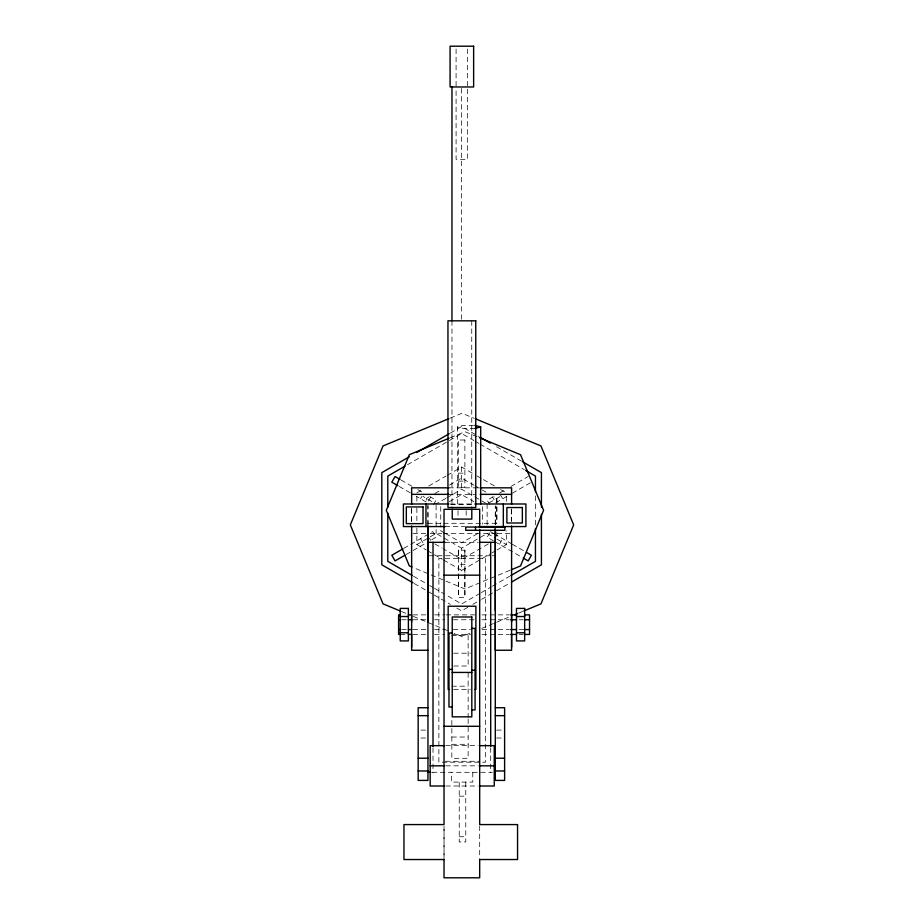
<?xml version="1.0" encoding="UTF-8"?>
<svg xmlns="http://www.w3.org/2000/svg" width="924" height="924" viewBox="0 0 924 924"><rect width="100%" height="100%" fill="white"/><g stroke="black" fill="none" stroke-linecap="round" stroke-linejoin="round"><path stroke-width="0.69" stroke-dasharray="4.62 3.46" d="M411.642 521.621L411.642 508.708M427.951 524.636L427.951 506.052M444.028 858.13L444.028 825.975L444.028 857.668M464.887 550.15L464.887 597.447L458.362 597.447L458.362 550.15L464.887 550.15L464.887 556.329L458.362 556.329L458.362 550.15M443.555 559.979L461.619 570.397L461.619 548.175L487.133 533.448L495.553 538.311M495.287 524.67L495.287 506.052L495.287 524.509M443.659 523.307L496.823 523.307L496.823 498.394L494.386 496.997M511.596 521.621L511.596 508.708M420.512 498.752L421.818 496.5M430.676 497.089L427.419 502.737L416.366 496.361M433.425 504.7L436.036 500.184L429.903 496.638M489.812 532.744L487.202 537.26L493.335 540.794M499.468 544.34L502.725 538.68M450.404 433.044L461.619 426.565L479.082 436.648M407.484 464.726L448.082 441.279M449.318 440.575L461.619 433.472L473.931 440.575M416.863 492.873L422.591 489.57M428.759 486.012L446.026 476.045M447.262 475.329L461.619 467.036L475.987 475.329M428.852 496.997L426.426 498.394L426.426 502.552M434.915 493.497L440.991 489.986M449.48 485.088L461.619 478.078L473.758 485.088M445.83 498.382L436.105 503.996L422.88 496.35M446.846 497.793L461.619 489.258L487.133 503.996L500.369 496.35M449.341 501.697L461.619 494.617L473.897 501.697M403.742 548.371L432.779 531.612L436.036 537.26L429.903 540.794M493.335 496.638L487.202 500.184L489.812 504.7M499.468 493.104L505.497 489.616M510.984 486.451L528.17 476.53M416.863 527.974L416.863 544.559L428.886 537.618M430.099 536.925L436.105 533.448L461.619 548.175M406.121 554.527L428.678 541.499M506.872 496.361L495.83 502.737L492.561 497.089M512.346 493.197L531.427 482.178M477.581 533.61L461.619 542.827L445.657 533.61M488.322 543.947L461.619 559.366L443.416 548.856M461.619 570.397L480.919 559.263M482.155 558.546L490.783 553.568M492.018 552.852L495.714 550.716M496.95 549.999L506.375 544.559L506.375 530.826M480.076 593.312L461.619 603.973L445.622 594.733M481.312 592.607L491.152 586.925M492.388 586.209L509.609 576.264M467.856 607.276L461.619 610.868L455.382 607.276M472.845 604.388L480.33 600.069M481.577 599.353L495.287 591.429M496.534 590.713L509.009 583.518M450.161 418.145L462 413.236L473.839 418.145M450.369 437.71L464.934 431.681L478.17 437.156M509.944 570.304L464.934 588.958L413.294 567.567M469.9 633.298L462 636.567L454.1 633.298M481.739 628.389L509.378 616.943M518.583 613.132L523.85 610.949M457.38 503.984L457.38 426.934L463.201 425.398L473.562 425.398M474.855 428.459L463.201 428.459L457.38 426.934M458.362 473.134L464.887 473.134M458.362 481.104L464.887 481.104M448.775 487.826L478.759 487.826M448.775 494.352L475.895 494.352M450.323 503.984L474.012 503.984M450.877 504.619L473.804 504.619M427.858 523.307L442.226 523.307M445.195 526.564L464.645 526.564M413.086 533.448L428.909 533.448M430.353 533.448L441.776 533.448M443.197 533.448L495.772 533.448M497.204 533.448L511.596 533.448M445.149 542.33L478.262 542.33M429.383 555.751L490.991 555.751M492.423 555.751L495.287 555.751M441.707 558.315L438.877 558.315L438.877 762.196L485.481 762.196L485.481 558.315L443.116 558.315M413.074 614.876L426.01 614.876M434.627 614.876L444.675 614.876M446.119 614.876L474.844 614.876M482.016 614.876L509.309 614.876M401.582 619.761L407.022 619.761M413.074 619.761L426.01 619.761M434.627 619.761L444.675 619.761M453.291 619.761L474.844 619.761M482.016 619.761L509.309 619.761M519.207 619.761L523.284 619.761M401.582 629.556L407.022 629.556M413.074 629.556L426.01 629.556M434.627 629.556L444.675 629.556M453.291 629.556L470.535 629.556M482.016 629.556L509.309 629.556M519.207 629.556L524.647 629.556M400.231 634.441L407.022 634.441M413.074 634.441L426.01 634.441M434.627 634.441L444.675 634.441M453.291 634.441L470.535 634.441M482.016 634.441L509.309 634.441M519.207 634.441L523.284 634.441M451.836 635.516L468.145 635.516L468.145 666.008L451.836 666.008M453.638 653.199L470.42 653.199M451.836 686.186L468.145 686.186M453.638 689.408L470.42 689.408M420.963 730.087L426.553 730.087M496.615 730.087L501.951 730.087M451.836 737.04L468.145 737.04M420.963 738.022L426.553 738.022M496.615 738.022L501.951 738.022M451.836 744.305L468.145 744.305M445.738 745.656L478.274 745.656M445.449 761.295L479.683 761.295M445.738 765.834L478.274 765.834M432.247 772.302L492.423 772.302M445.738 786.012L478.274 786.012M459.24 796.176L465.765 796.176M459.24 836.751L465.765 836.751M401.466 611.492L406.722 613.675M413.305 616.4L447.528 630.572M496.534 446.719L521.471 461.122M475.155 441.279L478.851 443.416M480.076 444.121L524.382 469.704M477.211 476.045L482.155 478.886M483.379 479.602L494.479 486.012M500.646 489.57L506.375 492.873M474.971 485.781L488.322 493.497M401.039 479.972L412.266 486.451M417.74 489.616L423.781 493.104M490.471 531.612L493.682 533.46M494.144 533.726L511.792 543.913M512.346 544.236L524.278 551.12M496.754 539.004L506.375 544.559M399.18 486.44L410.233 492.815M494.559 541.499L522.21 557.461M444.432 532.905L440.748 530.769L440.748 525.098M434.915 543.947L442.203 548.151M416.863 544.559L426.287 549.999M427.523 550.716L442.33 559.263M413.629 576.264L428.401 584.788M429.625 585.504L433.321 587.629M434.546 588.345L444.398 594.028M414.241 583.518L432.94 594.317M434.188 595.033L450.404 604.388M500.115 494.236L502.725 498.752M429.371 538.091L430.676 540.355M420.512 538.68L423.781 544.34M535.446 495.98L535.446 525.825M511.596 509.598L511.596 520.824M506.375 496.65L506.375 502.344M496.823 498.394L496.823 523.307M496.823 531.889L496.823 539.038M490.702 747.874L490.702 772.302M487.133 503.996L487.133 525.028M482.501 506.664L482.501 524.081M479.683 825.975L479.683 858.13M472.788 772.302L472.788 782.097L451.582 782.097L451.582 772.302M471.748 320.824L471.748 507.542M468.145 672.811L468.145 717.59M468.145 718.999L468.145 758.304L451.836 758.304L451.836 718.999M467.625 49.064L467.625 87.722M467.625 89.154L467.625 159.309L456.086 159.309L456.086 89.154M466.17 510.706L466.17 517.694M465.765 782.097L465.765 841.96L459.24 841.96L459.24 782.097M464.887 572.649L464.887 564.298L458.362 564.298L458.362 572.649M464.887 574.023L464.887 597.447M461.619 467.036L461.619 489.258M461.526 88.415L461.526 320.824M458.362 574.023L458.362 597.447M458.015 510.706L458.015 519.092M456.086 49.064L456.086 87.722M451.963 320.824L451.963 507.542M440.748 506.664L440.748 524.081M436.105 505.37L436.105 533.448M433.01 747.874L433.01 772.302M427.951 504.619L427.951 524.509M416.863 496.65L416.863 502.344M416.863 508.038L416.863 522.279M411.642 508.2L411.642 522.222M464.887 439.997L458.362 439.997L458.362 487.294L464.887 487.294L464.887 439.997"/><path stroke-width="1.39" d="M411.642 647.297L411.642 634.326L408.385 634.441M411.642 622.095L411.642 525.929M427.951 622.095L427.951 526.068M495.287 649.641L495.287 530.411M511.596 647.297L511.596 634.326M511.596 622.095L511.596 525.929M409.251 456.803L381.808 472.638L381.808 564.795L412.993 582.79M416.724 452.483L449.156 433.76M405.024 466.146L387.791 476.091L387.791 507.357M402.864 548.879L391.811 555.255L395.068 560.903L404.897 555.232M510.845 575.548L535.446 561.342L535.446 528.667M511.503 582.074L541.429 564.795L541.429 514.402M448.845 418.688L383.044 445.946L350.335 524.901L383.044 603.869L400.15 610.949M449.041 438.253L409.332 454.712L386.29 510.314L409.332 565.927L411.977 567.013M511.272 569.762L520.535 565.927L543.578 510.314L520.535 454.712L479.498 437.71M514.645 614.772L517.278 613.675M523.85 610.949L540.956 603.869L573.665 524.901L540.956 445.946L475.155 418.688M474.855 428.459L480.688 426.934L480.688 503.984M448.775 487.826L411.642 487.826L411.642 504.4M480.18 487.826L511.596 487.826L511.596 504.4M411.642 494.352L448.775 494.352M480.18 494.352L511.596 494.352M448.891 503.984L403.395 503.984L403.395 526.564L445.195 526.564M474.855 503.984L525.906 503.984L525.906 526.564L478.978 526.564M427.951 542.33L445.149 542.33M479.533 542.33L495.287 542.33M444.028 575.167L479.683 575.167M400.231 614.876L398.591 614.876L398.591 634.441L400.231 634.441M408.385 614.876L411.642 614.876L411.642 650.253L427.951 650.253M510.741 614.876L516.493 614.876M524.647 614.876L529.544 614.876L529.544 634.441L524.647 634.441M400.231 616.527L408.385 616.527M516.493 616.527L524.647 616.527M398.591 619.761L400.231 619.761M408.385 619.761L411.642 619.761M510.741 619.761L516.493 619.761M524.647 619.761L529.544 619.761M471.817 628.401L475.075 628.401L475.075 709.898L471.817 709.898M398.591 629.556L400.231 629.556M408.385 629.556L411.642 629.556M510.741 629.556L516.493 629.556M524.647 629.556L529.544 629.556M400.231 632.79L408.385 632.79M516.493 632.79L524.647 632.79M452.24 633.032L448.983 633.032L448.983 707.022L452.24 707.022M510.741 634.441L516.493 634.441M495.287 650.253L511.596 650.253L511.596 614.876M448.983 669.438L452.24 669.438M471.817 670.316L475.075 670.316M452.24 672.441L471.817 672.441M448.983 689.408L448.163 689.408L448.163 606.225L475.895 606.225L475.895 689.408L475.075 689.408M427.951 707.726L418.168 707.726L418.168 780.41L427.951 780.41L427.951 525.929M495.287 707.726L504.608 707.726L504.608 780.41L495.287 780.41L495.287 622.095M418.168 715.661L427.951 715.661M495.287 715.661L504.608 715.661M444.028 726.287L479.683 726.287M444.317 745.656L430.168 745.656L430.168 786.012L444.317 786.012M479.683 745.656L494.248 745.656L494.248 786.012L479.683 786.012M418.168 758.211L427.951 758.211M495.287 758.211L504.608 758.211M430.168 765.834L444.317 765.834M479.683 765.834L494.248 765.834M418.168 770.974L427.951 770.974M495.287 770.974L504.608 770.974M427.951 772.302L430.815 772.302M444.028 859.528L403.961 859.528L403.961 824.578L444.028 824.578L444.028 509.309L479.683 509.309L479.683 526.541M479.683 859.528L517.556 859.528L517.556 824.578L479.683 824.578L479.683 529.348M474.855 425.398L480.688 426.934M480.33 437.364L490.298 443.127M522.718 461.838L541.429 472.638L541.429 507.195M525.606 470.408L535.446 476.091L535.446 491.718M399.988 479.371L395.068 476.53L391.811 482.178L397.944 485.724M526.518 552.425L531.427 555.255L528.17 560.903L523.261 558.073M412.404 575.548L387.791 561.342L387.791 513.039M503.326 503.984L503.326 526.564M495.287 530.191L495.287 610.752M495.079 527.027L495.079 530.284M490.702 542.33L490.702 746.43M479.683 859.101L479.683 877.8L444.028 877.8L444.028 859.101M475.514 527.027L475.514 530.284M471.806 509.309L471.806 519.092L452.24 519.092L452.24 509.309M451.963 86.971L451.963 320.824M433.01 542.33L433.01 746.43M425.964 503.984L425.964 526.564M473.631 46.2L450.08 46.2L450.08 86.971L473.631 86.971L473.631 46.2M475.756 320.824L447.955 320.824L447.955 507.542L475.756 507.542L475.756 320.824M423.03 506.929L406.329 506.929L406.329 523.631L423.03 523.631L423.03 506.929M522.349 507.542L506.883 507.542L506.883 523.007L522.349 523.007L522.349 507.542M504.862 527.027L465.719 527.027L465.719 530.284L504.862 530.284L504.862 527.027M408.385 608.408L400.231 608.408L400.231 640.909L408.385 640.909L408.385 608.408M524.647 608.408L516.493 608.408L516.493 640.909L524.647 640.909L524.647 608.408M471.817 616.989L452.24 616.989L452.24 716.839L471.817 716.839L471.817 616.989"/></g></svg>
